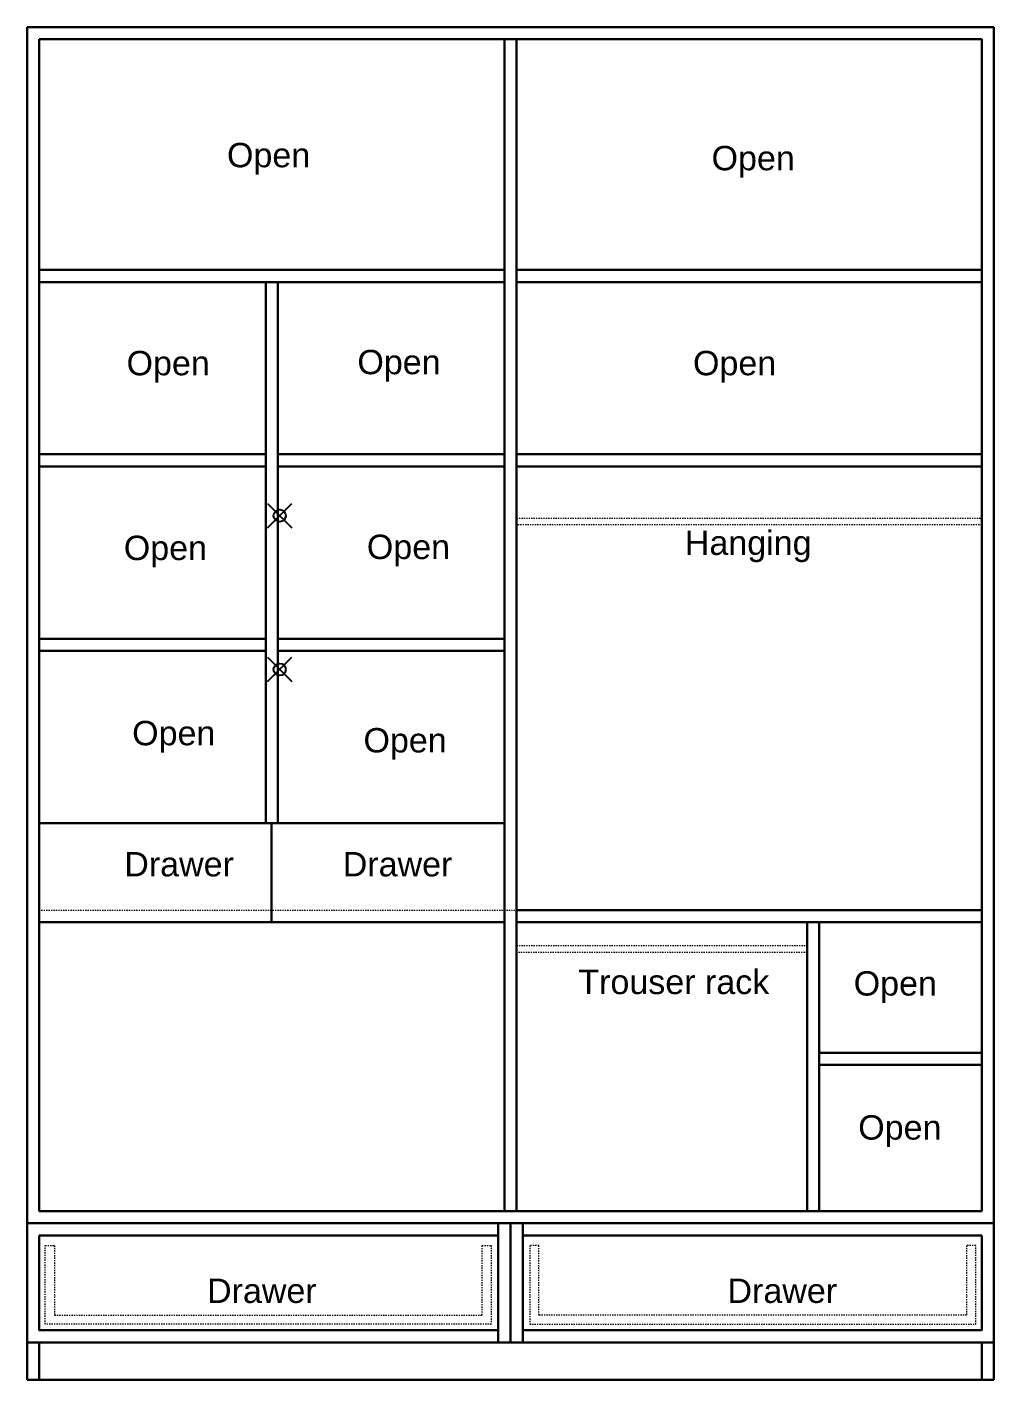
# Model space of a CAD drawing. Header units: millimetres. Extents: x 56222 to 3066687, y -650199 to -121287.
# Drawn here: x 148667.1 to 148746.5, y -182686 to -182574.9 of the extents above; entities that cross this region are included whole.
import ezdxf

# ---------------------------------------------------------------- set-up
doc = ezdxf.new("R2010")
doc.units = ezdxf.units.MM
doc.header["$MEASUREMENT"] = 0
doc.header["$PDMODE"] = 35
doc.linetypes.add('CENTER', pattern=[2, 1.25, -0.25, 0.25, -0.25])
doc.layers.add('FURNITURE', color=32, linetype='Continuous', lineweight=9)
doc.layers.add('Labelling', color=1, linetype='Continuous', lineweight=25)
doc.styles.get("Standard").update_dxf_attribs({"font": 'arial.ttf', "height": 6})

msp = doc.modelspace()

# ---------------------------------------------------------------- linework, layer by layer
at = {"layer": 'FURNITURE', "lineweight": 30}
for p, q in [((148667.109, -182574.909, 0.002), (148746.514, -182574.909, 0.002)), ((148667.109, -182574.909, 0.002), (148667.109, -182685.987, 0.002)), ((148746.514, -182574.909, 0.002), (148746.514, -182685.987, 0.002)), ((148707.283, -182647.409, 0.002), (148745.485, -182647.409, 0.002)), ((148707.283, -182648.409, 0.002), (148745.485, -182648.409, 0.002)), ((148731.173, -182648.409, 0.002), (148731.173, -182672.121, 0.002)), ((148732.173, -182648.409, 0.002), (148732.173, -182672.121, 0.002)), ((148732.173, -182659.121, 0.002), (148745.514, -182659.121, 0.002)), ((148732.173, -182660.121, 0.002), (148745.514, -182660.121, 0.002)), ((148746.514, -182673.121), (148667.109, -182673.121)), ((148705.812, -182682.909, 0.002), (148705.812, -182673.121, -0.022)), ((148706.812, -182673.121, -0.024), (148706.812, -182682.909, -0.024)), ((148707.812, -182682.909, -0.022), (148707.812, -182673.121, -0.024)), ((148705.812, -182674.121), (148668.109, -182674.121)), ((148668.109, -182674.121), (148668.109, -182681.909, 0.002)), ((148745.514, -182674.121), (148707.812, -182674.121)), ((148745.514, -182674.121), (148745.514, -182681.909, 0.002)), ((148745.514, -182681.909, 0.002), (148745.514, -182676.255)), ((148746.514, -182682.909, 0.002), (148667.109, -182682.909, 0.002)), ((148668.109, -182682.909, 0.002), (148668.109, -182685.987, 0.002)), ((148745.514, -182682.909, 0.002), (148745.514, -182685.987, 0.002)), ((148667.109, -182685.987, 0.002), (148746.514, -182685.987, 0.002))]:
    msp.add_line(p, q, dxfattribs=at)
at = {"layer": 'FURNITURE', "lineweight": 30, "ltscale": 8}
for p, q in [((148686.71, -182640.275, 0.005), (148686.71, -182595.843, 0.002)), ((148687.71, -182640.275, 0.005), (148687.71, -182595.843, 0.002)), ((148668.109, -182625.131, 0.005), (148686.71, -182625.131, 0.005)), ((148687.71, -182625.131, 0.005), (148706.312, -182625.131, 0.005)), ((148668.109, -182626.131, 0.005), (148686.71, -182626.131, 0.005)), ((148687.71, -182626.131, 0.005), (148706.312, -182626.131, 0.005)), ((148687.181, -182640.275, 0.002), (148687.181, -182648.409, 0.002))]:
    msp.add_line(p, q, dxfattribs=at)
at = {"layer": 'FURNITURE', "linetype": 'CENTER', "lineweight": 0, "ltscale": 0.001}
msp.add_line((148668.08, -182647.409, 0.002), (148708.58, -182647.409, 0.003), dxfattribs=at)
at = {"layer": 'FURNITURE', "lineweight": 30, "elevation": 0.002}
msp.add_lwpolyline([(148668.109, -182575.909), (148745.514, -182575.909), (148745.514, -182672.121), (148668.109, -182672.121)], close=True, dxfattribs=at)
for points in [[(148706.312, -182672.121), (148706.312, -182575.909)], [(148707.312, -182672.121), (148707.312, -182575.909)], [(148706.312, -182594.843), (148668.109, -182594.843)], [(148707.312, -182594.843), (148745.514, -182594.843)], [(148706.312, -182595.843), (148668.109, -182595.843)], [(148707.312, -182595.843), (148745.514, -182595.843)], [(148686.71, -182609.987), (148668.109, -182609.987)], [(148706.312, -182609.987), (148687.71, -182609.987)], [(148707.312, -182609.987), (148745.514, -182609.987)], [(148686.71, -182610.987), (148668.109, -182610.987)], [(148706.312, -182610.987), (148687.71, -182610.987)], [(148707.312, -182610.987), (148745.514, -182610.987)], [(148706.283, -182640.275), (148668.08, -182640.275)], [(148706.283, -182648.409), (148668.08, -182648.409)]]:
    msp.add_lwpolyline(points, dxfattribs=at)
at = {"layer": 'FURNITURE', "linetype": 'CENTER', "lineweight": 0, "ltscale": 0.001}
for points, elevation in [([(148707.312, -182615.224), (148745.514, -182615.224), (148745.514, -182615.791), (148707.312, -182615.791)], 0.002), ([(148707.312, -182650.313), (148731.173, -182650.313), (148731.173, -182650.881), (148707.312, -182650.881)], -0.001), ([(148704.477, -182674.945), (148705.227, -182674.945), (148705.227, -182681.409), (148668.609, -182681.409), (148668.609, -182674.945), (148669.359, -182674.945), (148669.359, -182680.659), (148704.477, -182680.659)], 0.002), ([(148709.146, -182674.945), (148708.396, -182674.945), (148708.396, -182681.409), (148745.014, -182681.409), (148745.014, -182674.945), (148744.264, -182674.945), (148744.264, -182680.659), (148709.146, -182680.659)], 0.002)]:
    msp.add_lwpolyline(points, close=True, dxfattribs=dict(at, elevation=elevation))
at = {"layer": 'FURNITURE', "lineweight": 30, "ltscale": 8, "elevation": 0.002}
for points in [[(148668.109, -182674.121), (148668.109, -182681.909), (148705.812, -182681.909), (148705.812, -182674.121)], [(148745.514, -182674.121), (148745.514, -182681.909), (148707.812, -182681.909), (148707.812, -182674.121)]]:
    msp.add_lwpolyline(points, close=True, dxfattribs=at)
at = {"layer": 'FURNITURE', "linetype": 'ByBlock', "lineweight": -3}
for p in [(148687.859, -182615.027, 0.005), (148687.859, -182627.651, 0.005)]:
    msp.add_point(p, dxfattribs=at)

# ---------------------------------------------------------------- texts
at = {"layer": 'Labelling', "ltscale": 10, "char_height": 2, "width": 47.9166, "attachment_point": 1}
for s, insert in [('\\A1;{\\fArial Greek|b0|i0|c0|p34;Open}', (148683.528, -182584.42, -0.024)), ('\\A1;{\\fArial Greek|b0|i0|c0|p34;Open}', (148723.324, -182584.666, -0.024)), ('\\A1;{\\fArial Greek|b0|i0|c0|p34;Open}', (148675.281, -182601.501, 0.015)), ('\\A1;{\\fArial Greek|b0|i0|c0|p34;Open}', (148694.237, -182601.412, 0.015)), ('\\A1;{\\fArial Greek|b0|i0|c0|p34;Open}', (148721.799, -182601.498, -0.024)), ('\\A1;{\\fArial Greek|b0|i0|c0|p34;Hanging}', (148721.131, -182616.249, 0.002)), ('\\A1;{\\fArial Greek|b0|i0|c0|p34;Open}', (148675.053, -182616.669, 0.005)), ('\\A1;{\\fArial Greek|b0|i0|c0|p34;Open}', (148695.014, -182616.587, 0.005)), ('\\A1;{\\fArial Greek|b0|i0|c0|p34;Open}', (148675.74, -182631.877, 0.005)), ('\\A1;{\\fArial Greek|b0|i0|c0|p34;Open}', (148694.736, -182632.465, 0.005)), ('\\A1;{\\fArial Greek|b0|i0|c0|p34;Drawer}', (148675.093, -182642.641, 0.001)), ('\\A1;{\\fArial Greek|b0|i0|c0|p34;Drawer}', (148693.035, -182642.641, 0.001)), ('\\A1;{\\fArial Greek|b0|i0|c0|p34;Trouser rack}', (148712.383, -182652.306, 0.002)), ('\\A1;{\\fArial Greek|b0|i0|c0|p34;Open}', (148734.996, -182652.427, -0.024)), ('\\A1;{\\fArial Greek|b0|i0|c0|p34;Open}', (148735.368, -182664.254, -0.024)), ('\\A1;{\\fArial Greek|b0|i0|c0|p34;Drawer}', (148681.892, -182677.665)), ('\\A1;{\\fArial Greek|b0|i0|c0|p34;Drawer}', (148724.631, -182677.665))]:
    msp.add_mtext(s, dxfattribs=dict(at, insert=insert))

doc.saveas('drawing.dxf')
